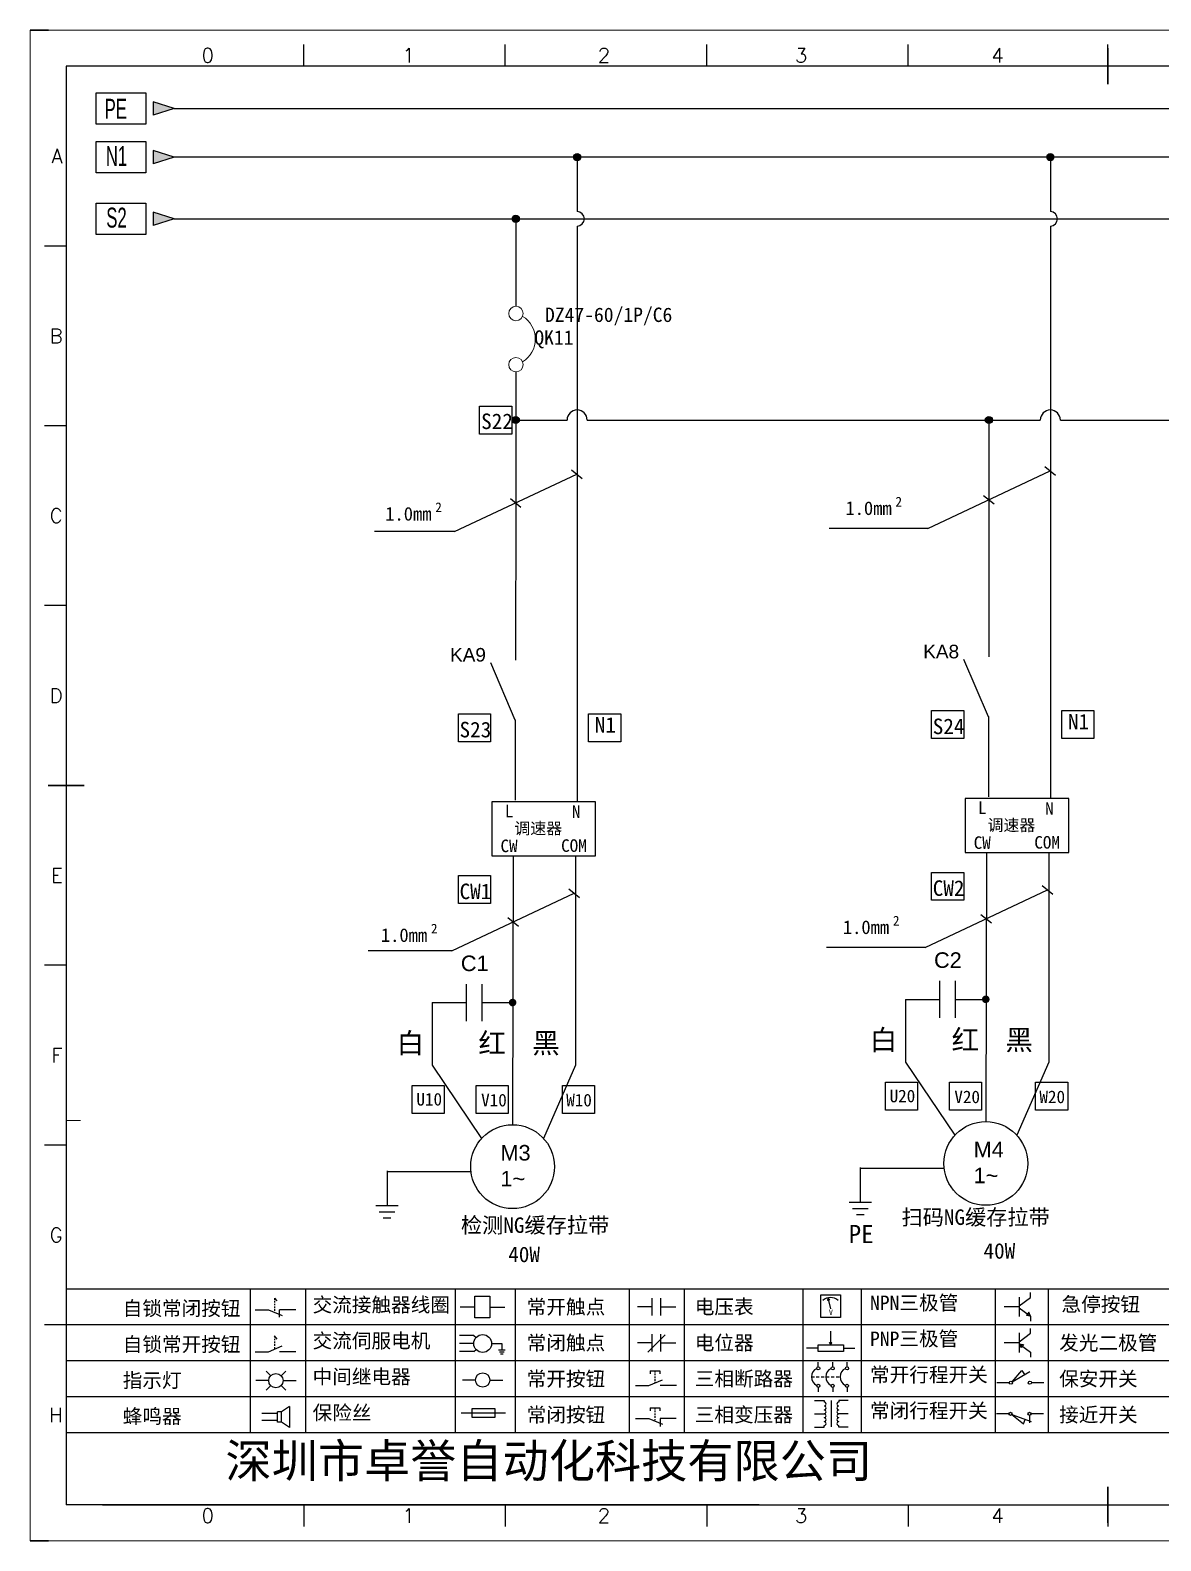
# Model space of a CAD drawing. Header units: millimetres. Extents: x -300 to 4128, y -106 to 2458.
# Drawn here: x 826.7 to 983.8, y 1904.7 to 2114.7 of the extents above; entities that cross this region are included whole.
import ezdxf
from ezdxf.enums import TextEntityAlignment as Align

# ---------------------------------------------------------------- set-up
doc = ezdxf.new("R2010")
doc.units = ezdxf.units.MM
for name, color, linetype in [('AE_BOR', 1, 'Continuous'), ('MISC', 2, 'Continuous'), ('主图', 7, 'Continuous')]:
    doc.layers.add(name, color=color, linetype=linetype)
doc.layers.add('元件', color=4, linetype='Continuous', lineweight=25)
doc.styles.get("Standard").update_dxf_attribs({"font": ''})
doc.styles.add('WD', font='romans.shx', dxfattribs={"width": 0.8, "bigfont": 'gbcbig.shx'})
doc.styles.add('样式 0', font='')
doc.styles.add('样式 8', font='arial.ttf', dxfattribs={"width": 0.6, "height": 2.5})
doc.styles.add('汉字', font='')
doc.styles.get('Standard').set_extended_font_data('SimSun')
doc.styles.get('样式 0').set_extended_font_data('KaiTi_GB2312')
doc.styles.get('汉字').set_extended_font_data('新宋体')

# ---------------------------------------------------------------- blocks, each defined once
blk = doc.blocks.new('*U4')
at = {"linetype": 'ByBlock'}
for p, q in [((-1909.23, -780.45), (-1909.23, -780.67)), ((-1909.23, -780.45), (-1908.92, -780.84)), ((-1909.23, -780.84), (-1909.23, -781.05)), ((-1911.92, -782.07), (-1910.06, -782.07)), ((-1910.06, -782.07), (-1908.18, -782.88)), ((-1909.23, -781.23), (-1909.23, -781.44)), ((-1909.23, -781.61), (-1909.23, -781.83)), ((-1909.23, -782), (-1909.23, -782.21)), ((-1909.23, -782.38), (-1909.23, -782.43)), ((-1908.52, -783.07), (-1908.52, -782.07)), ((-1906.25, -782.07), (-1908.52, -782.07))]:
    blk.add_line(p, q, dxfattribs=at)
blk = doc.blocks.new('*U6')
at = {"linetype": 'ByBlock'}
for p, q in [((-1908.88, -791.17), (-1909.23, -790.71)), ((-1909.23, -790.71), (-1909.23, -790.92)), ((-1909.23, -791.09), (-1909.23, -791.31)), ((-1909.23, -791.48), (-1909.23, -791.69)), ((-1911.92, -792.89), (-1910.06, -792.89)), ((-1910.06, -792.89), (-1908.18, -792.08)), ((-1909.23, -791.86), (-1909.23, -792.08)), ((-1909.23, -792.25), (-1909.23, -792.47)), ((-1906.25, -792.89), (-1908.52, -792.89))]:
    blk.add_line(p, q, dxfattribs=at)
blk = doc.blocks.new('蜂鸣器')
at = {"linetype": 'ByBlock'}
for p, q in [((-1907.17, -795.53), (-1908.25, -796.26)), ((-1907.17, -795.53), (-1907.17, -798.41)), ((-1908.8, -796.48), (-1911.01, -796.48)), ((-1908.8, -797.46), (-1911.01, -797.46)), ((-1908.25, -796.26), (-1908.8, -796.26)), ((-1908.8, -797.68), (-1908.8, -796.26)), ((-1908.25, -797.68), (-1908.8, -797.68)), ((-1908.25, -797.68), (-1908.25, -796.26)), ((-1907.17, -798.41), (-1908.25, -797.68))]:
    blk.add_line(p, q, dxfattribs=at)
blk = doc.blocks.new('指示灯')
at = {"linetype": 'ByBlock'}
for p, q in [((-1854.25, -776.92), (-1856.06, -776.92)), ((-1854.62, -775.59), (-1853.97, -776.23)), ((-1851.9, -775.59), (-1852.54, -776.23)), ((-1852.26, -776.92), (-1850.45, -776.92)), ((-1854.62, -778.25), (-1853.97, -777.61)), ((-1851.9, -778.25), (-1852.54, -777.61))]:
    blk.add_line(p, q, dxfattribs=at)
blk.add_circle((-1853.26, -776.92), 0.992, dxfattribs=at)
blk = doc.blocks.new('交流接触器线圈')
at = {"linetype": 'ByBlock'}
for p, q in [((-1880.82, -781.77), (-1882.87, -781.77)), ((-1878.72, -781.77), (-1876.67, -781.77))]:
    blk.add_line(p, q, dxfattribs=at)
blk.add_lwpolyline([(-1880.82, -780.28), (-1878.72, -780.28), (-1878.72, -783.26), (-1880.82, -783.26)], close=True, dxfattribs=at)
blk = doc.blocks.new('交流伺服电机')
at = {"linetype": 'ByBlock'}
for p, q in [((-1880.97, -785.75), (-1882.94, -785.75)), ((-1880.97, -786.85), (-1882.94, -786.85)), ((-1880.97, -785.75), (-1880.65, -786.03)), ((-1878.49, -786.85), (-1877.07, -786.85)), ((-1877.07, -786.85), (-1877.07, -787.72)), ((-1880.97, -787.94), (-1882.94, -787.94)), ((-1880.97, -787.94), (-1880.65, -787.67)), ((-1877.54, -787.72), (-1876.59, -787.72)), ((-1877.38, -788.01), (-1876.75, -788.01)), ((-1877.23, -788.29), (-1876.9, -788.29))]:
    blk.add_line(p, q, dxfattribs=at)
blk.add_circle((-1879.73, -786.85), 1.24, dxfattribs=at)
blk = doc.blocks.new('中间继电器')
at = {"linetype": 'ByBlock'}
for p, q in [((-1880.72, -791.92), (-1882.54, -791.92)), ((-1878.74, -791.92), (-1876.92, -791.92))]:
    blk.add_line(p, q, dxfattribs=at)
blk.add_circle((-1879.73, -791.92), 0.992, dxfattribs=at)
blk = doc.blocks.new('保险丝')
at = {"linetype": 'ByBlock'}
blk.add_line((-1882.72, -796.49), (-1876.55, -796.49), dxfattribs=at)
blk.add_lwpolyline([(-1881.2, -795.86), (-1878.06, -795.86), (-1878.06, -797.12), (-1881.2, -797.12)], close=True, dxfattribs=at)
blk = doc.blocks.new('常开按钮')
at = {"linetype": 'ByBlock'}
for p, q in [((-1910.06, -787.73), (-1908.18, -786.93)), ((-1909.9, -785.68), (-1908.56, -785.68)), ((-1909.9, -785.68), (-1909.9, -786.07)), ((-1909.23, -785.68), (-1909.23, -785.89)), ((-1909.23, -786.06), (-1909.23, -786.28)), ((-1909.23, -786.45), (-1909.23, -786.67)), ((-1909.23, -786.84), (-1909.23, -787.05)), ((-1909.23, -787.22), (-1909.23, -787.38)), ((-1908.56, -785.68), (-1908.56, -786.07)), ((-1911.92, -787.73), (-1910.06, -787.73)), ((-1906.25, -787.73), (-1908.52, -787.73))]:
    blk.add_line(p, q, dxfattribs=at)
blk = doc.blocks.new('常开触点')
at = {"linetype": 'ByBlock'}
for p, q in [((-1853.82, -782.99), (-1853.82, -780.56)), ((-1852.6, -782.99), (-1852.6, -780.56)), ((-1853.82, -781.77), (-1855.88, -781.77)), ((-1852.6, -781.77), (-1850.55, -781.77))]:
    blk.add_line(p, q, dxfattribs=at)
blk = doc.blocks.new('常闭触点')
at = {"linetype": 'ByBlock'}
for p, q in [((-1853.82, -786.77), (-1855.88, -786.77)), ((-1852.01, -785.66), (-1854.43, -788.1)), ((-1853.82, -787.99), (-1853.82, -785.56)), ((-1852.6, -787.99), (-1852.6, -785.56)), ((-1852.6, -786.77), (-1850.55, -786.77))]:
    blk.add_line(p, q, dxfattribs=at)
blk = doc.blocks.new('常闭按钮')
at = {"linetype": 'ByBlock'}
for p, q in [((-1854.11, -790.83), (-1852.77, -790.83)), ((-1854.11, -790.83), (-1854.11, -791.22)), ((-1853.44, -790.83), (-1853.44, -791.04)), ((-1853.44, -791.21), (-1853.44, -791.43)), ((-1853.44, -791.6), (-1853.44, -791.82)), ((-1852.77, -790.83), (-1852.77, -791.22)), ((-1856.13, -792.28), (-1854.28, -792.28)), ((-1854.28, -792.28), (-1852.4, -793.09)), ((-1853.44, -791.99), (-1853.44, -792.2)), ((-1853.44, -792.37), (-1853.44, -792.53)), ((-1850.47, -792.28), (-1852.73, -792.28)), ((-1852.73, -792.28), (-1852.73, -793.43))]:
    blk.add_line(p, q, dxfattribs=at)
blk = doc.blocks.new('电压表')
at = {"linetype": 'ByBlock'}
for p, q in [((-1814.84, -780.75), (-1814.91, -781.13)), ((-1814.6, -781.05), (-1814.91, -781.13)), ((-1814.84, -780.75), (-1814.46, -782.26)), ((-1814.84, -780.75), (-1814.6, -781.05))]:
    blk.add_line(p, q, dxfattribs=at)
blk.add_lwpolyline([(-1815.84, -780.34), (-1813.07, -780.34), (-1813.07, -783.49), (-1815.84, -783.49)], close=True, dxfattribs=at)
blk.add_arc((-1814.46, -782.26), 1.56, 46.8313, 133.1687, dxfattribs=at)
at = {"linetype": 'ByBlock', "insert": (-1814.7, -782.39), "char_height": 0.75, "width": 0.6768, "attachment_point": 1}
blk.add_mtext('V', dxfattribs=at)
blk = doc.blocks.new('电位器')
at = {"linetype": 'ByBlock'}
for p, q in [((-1814.45, -787.3), (-1814.45, -785.39)), ((-1814.45, -787.3), (-1814.62, -786.96)), ((-1814.62, -786.96), (-1814.27, -786.96)), ((-1814.45, -787.3), (-1814.27, -786.96)), ((-1816.21, -787.75), (-1817.79, -787.75)), ((-1812.68, -787.75), (-1811.1, -787.75))]:
    blk.add_line(p, q, dxfattribs=at)
blk.add_lwpolyline([(-1816.21, -787.3), (-1812.68, -787.3), (-1812.68, -788.2), (-1816.21, -788.2)], close=True, dxfattribs=at)
blk = doc.blocks.new('三相断路器')
at = {"linetype": 'ByBlock'}
for p, q in [((-1816.17, -790.33), (-1816.17, -789.7)), ((-1814.17, -790.33), (-1814.17, -789.7)), ((-1812.18, -790.33), (-1812.18, -789.7)), ((-1817.14, -791.74), (-1816.72, -791.74)), ((-1816.45, -791.74), (-1816.03, -791.74)), ((-1816.17, -793.19), (-1816.17, -793.83)), ((-1815.76, -791.74), (-1815.34, -791.74)), ((-1815.07, -791.74), (-1814.65, -791.74)), ((-1814.38, -791.74), (-1813.96, -791.74)), ((-1814.17, -793.19), (-1814.17, -793.83)), ((-1813.69, -791.74), (-1813.27, -791.74)), ((-1812.18, -793.19), (-1812.18, -793.83))]:
    blk.add_line(p, q, dxfattribs=at)
for centre in [(-1816.17, -790.55), (-1814.17, -790.55), (-1812.18, -790.55), (-1816.17, -792.98), (-1814.17, -792.98), (-1812.18, -792.98)]:
    blk.add_circle(centre, 0.219, dxfattribs=at)
for centre in [(-1815.81, -791.74), (-1813.82, -791.74), (-1811.83, -791.74)]:
    blk.add_arc(centre, 1.32, 115.5791, 244.4209, dxfattribs=at)
blk = doc.blocks.new('三相变压器')
at = {"linetype": 'ByBlock'}
for p, q in [((-1816.69, -795.03), (-1815.37, -795.03)), ((-1815.37, -795.03), (-1815.37, -795.24)), ((-1814.34, -798.7), (-1814.34, -795.04)), ((-1812, -795.03), (-1813.32, -795.03)), ((-1813.32, -795.03), (-1813.32, -795.24)), ((-1816.69, -796.87), (-1815.37, -796.87)), ((-1812, -796.87), (-1813.32, -796.87)), ((-1816.69, -798.71), (-1815.37, -798.71)), ((-1815.37, -798.71), (-1815.37, -798.5)), ((-1813.32, -798.71), (-1813.32, -798.5)), ((-1812, -798.71), (-1813.32, -798.71))]:
    blk.add_line(p, q, dxfattribs=at)
for centre, start, end in [((-1815.37, -795.51), 270, 90), ((-1815.37, -796.06), 270, 90), ((-1813.32, -795.51), 90, 270), ((-1813.32, -796.06), 90, 270), ((-1815.37, -796.6), 270, 90), ((-1815.37, -797.14), 270, 90), ((-1815.37, -797.68), 270, 90), ((-1815.37, -798.23), 270, 90), ((-1813.32, -796.6), 90, 270), ((-1813.32, -797.14), 90, 270), ((-1813.32, -797.68), 90, 270), ((-1813.32, -798.23), 90, 270)]:
    blk.add_arc(centre, 0.271, start, end, dxfattribs=at)
blk = doc.blocks.new('NPN三极管')
at = {"linetype": 'ByBlock'}
for p, q in [((-1785.73, -780.61), (-1785.73, -783.32)), ((-1785.73, -781.82), (-1784.15, -780.66)), ((-1784.15, -780.66), (-1784.15, -779.98)), ((-1785.73, -781.97), (-1787.81, -781.97)), ((-1785.73, -782.11), (-1784.15, -783.27)), ((-1784.41, -782.73), (-1784.74, -783.18)), ((-1784.15, -783.27), (-1784.74, -783.18)), ((-1784.15, -783.27), (-1784.41, -782.73)), ((-1784.15, -783.27), (-1784.15, -783.96))]:
    blk.add_line(p, q, dxfattribs=at)
blk = doc.blocks.new('PNP三极管')
at = {"linetype": 'ByBlock'}
for p, q in [((-1784.9, -785.38), (-1784.9, -788.09)), ((-1783.32, -785.43), (-1783.32, -784.75)), ((-1784.9, -786.74), (-1786.98, -786.74)), ((-1784.9, -786.59), (-1783.32, -785.43)), ((-1784.9, -786.88), (-1783.32, -788.04)), ((-1784.9, -786.88), (-1784.31, -786.97)), ((-1784.9, -786.88), (-1784.64, -787.42)), ((-1784.31, -786.97), (-1784.64, -787.42)), ((-1783.32, -788.04), (-1783.32, -788.73))]:
    blk.add_line(p, q, dxfattribs=at)
blk = doc.blocks.new('常开行程开关')
at = {"linetype": 'ByBlock'}
for p, q in [((-1785.89, -792.17), (-1784.52, -790.62)), ((-1785.89, -792.17), (-1783.43, -790.72)), ((-1784.52, -790.62), (-1784.19, -791.17)), ((-1786.29, -792.3), (-1788.01, -792.3)), ((-1781.48, -792.3), (-1783.21, -792.3))]:
    blk.add_line(p, q, dxfattribs=at)
for centre in [(-1786.07, -792.3), (-1783.42, -792.3)]:
    blk.add_circle(centre, 0.219, dxfattribs=at)
blk = doc.blocks.new('常闭行程开关')
at = {"linetype": 'ByBlock'}
for p, q in [((-1786.34, -796.62), (-1788.07, -796.62)), ((-1785.93, -796.72), (-1783.25, -797.7)), ((-1785.93, -796.72), (-1784.3, -798)), ((-1784.3, -798), (-1784.08, -797.4)), ((-1783.48, -796.84), (-1783.48, -797.85)), ((-1781.54, -796.62), (-1783.26, -796.62))]:
    blk.add_line(p, q, dxfattribs=at)
for centre in [(-1786.12, -796.62), (-1783.48, -796.62)]:
    blk.add_circle(centre, 0.219, dxfattribs=at)
blk = doc.blocks.new('电控横A4')
at = {"color": 7}
for p, q in [((292, -5), (5, -5)), ((5, -5), (5, -205)), ((10.03, -205), (289.53, -205)), ((130.8, -205), (190.75, -205))]:
    blk.add_line(p, q, dxfattribs=at)
at = {"color": 7, "lineweight": 9, "ltscale": 0.1}
for p, q in [((5, -151.57), (7, -151.57)), ((101.34, -205), (130.8, -205)), ((129.44, -205), (129.44, -205)), ((129.44, -205), (129.44, -205)), ((129.44, -205), (129.44, -205)), ((129.44, -205), (129.44, -205))]:
    blk.add_line(p, q, dxfattribs=at)
at = {"color": 7, "linetype": 'ByBlock'}
for p, q in [((292, -175), (5, -175)), ((292, -180), (5, -180)), ((292, -185), (5, -185)), ((292, -190), (5, -190)), ((292, -195), (5, -195))]:
    blk.add_line(p, q, dxfattribs=at)
at = {"color": 7, "lineweight": -2}
for p, q in [((30.58, -175), (30.58, -195)), ((38.26, -175), (38.26, -195)), ((59.05, -175), (59.05, -195)), ((67.4, -175), (67.4, -195)), ((83.26, -175), (83.26, -195)), ((90.91, -175), (90.91, -195)), ((107.4, -175), (107.4, -195)), ((115.5, -175), (115.5, -195)), ((134.12, -175), (134.12, -195)), ((141.48, -175), (141.48, -195))]:
    blk.add_line(p, q, dxfattribs=at)
at = {"color": 7, "ltscale": 2}
blk.add_line((101.34, -205), (5, -205), dxfattribs=at)
at = {"layer": 'AE_BOR', "color": 7, "lineweight": 30}
for p, q in [((2.53, 0), (0, 0)), ((149.78, -7.5), (149.78, -2.5)), ((2.5, -105), (7.5, -105)), ((149.78, -202.5), (149.78, -207.5)), ((149.78, -205), (149.78, -207.5)), ((0, -210), (2.53, -210))]:
    blk.add_line(p, q, dxfattribs=at)
at = {"layer": 'AE_BOR', "color": 7, "lineweight": 15}
for p, q in [((0, 0), (297, 0)), ((0, -210), (0, 0)), ((297, -210), (0, -210))]:
    blk.add_line(p, q, dxfattribs=at)
at = {"layer": 'AE_BOR', "color": 7}
for p, q in [((38.03, -5), (38.03, -2)), ((66.03, -5), (66.03, -2)), ((94.03, -5), (94.03, -2)), ((122.03, -5), (122.03, -2)), ((149.78, -5), (149.78, -2)), ((5, -30), (2, -30)), ((5, -55), (2, -55)), ((5, -80), (2, -80)), ((5, -130), (2, -130)), ((5, -155), (2, -155)), ((5, -180), (2, -180)), ((38.03, -205), (38.03, -208)), ((66.03, -205), (66.03, -208)), ((94.03, -205), (94.03, -208)), ((122.03, -205), (122.03, -208)), ((149.78, -205), (149.78, -208))]:
    blk.add_line(p, q, dxfattribs=at)
at = {"color": 7, "linetype": 'ByBlock'}
for name, p in [('*U4', (1943.19, 604.18)), ('交流接触器线圈', (1942.62, 604.27)), ('常开触点', (1940.27, 604.3)), ('电压表', (1925.71, 604.52)), ('NPN三极管', (1923.2, 604.5)), ('PNP三极管', (1922.37, 604.27)), ('*U6', (1943.19, 609.18)), ('交流伺服电机', (1942.62, 604.27)), ('常闭触点', (1940.27, 604.3)), ('电位器', (1925.71, 604.52)), ('指示灯', (1887.41, 589.18)), ('中间继电器', (1942.62, 604.27)), ('常开按钮', (1996.06, 599.3)), ('三相断路器', (1925.71, 604.52)), ('常开行程开关', (1922.37, 604.27)), ('三相变压器', (1925.71, 604.52)), ('蜂鸣器', (1943.19, 604.18)), ('保险丝', (1942.62, 604.27)), ('常闭按钮', (1940.27, 599.3)), ('常闭行程开关', (1922.37, 604.27))]:
    blk.add_blockref(name, p, dxfattribs=at)
at = {"color": 7, "char_height": 2, "attachment_point": 1, "style": '汉字'}
for s, insert in [('{\\fKaiTi_GB2312|b0|i0|c134|p49;自锁常闭按钮}', (12.86, -176.69)), ('{\\fKaiTi_GB2312|b0|i0|c134|p49;交流接触器线圈}', (39.25, -176.19)), ('{\\fKaiTi_GB2312|b0|i0|c134|p49;常开触点}', (69.01, -176.48)), ('{\\fKaiTi_GB2312|b0|i0|c134|p49;电压表}', (92.37, -176.47)), ('{\\fKaiTi_GB2312|b0|i0|c134|p49;NPN三极管}', (116.73, -175.91)), ('{\\fKaiTi_GB2312|b0|i0|c134|p49;急停按钮}', (143.35, -176.12)), ('{\\fKaiTi_GB2312|b0|i0|c134|p49;自锁常开按钮}', (12.86, -181.69)), ('{\\fKaiTi_GB2312|b0|i0|c134|p49;交流伺服电机}', (39.25, -181.19)), ('{\\fKaiTi_GB2312|b0|i0|c134|p49;常闭触点}', (69.01, -181.48)), ('{\\fKaiTi_GB2312|b0|i0|c134|p49;电位器}', (92.37, -181.47)), ('{\\fKaiTi_GB2312|b0|i0|c134|p49;PNP三极管}', (116.73, -180.91)), ('{\\fKaiTi_GB2312|b0|i0|c134|p49;发光二极管}', (143.02, -181.48)), ('{\\fKaiTi_GB2312|b0|i0|c134|p49;指示灯}', (12.86, -186.69)), ('{\\fKaiTi_GB2312|b0|i0|c134|p49;中间继电器}', (39.25, -186.19)), ('{\\fKaiTi_GB2312|b0|i0|c134|p49;常开按钮}', (69.01, -186.48)), ('{\\fKaiTi_GB2312|b0|i0|c134|p49;三相断路器}', (92.37, -186.47)), ('{\\fKaiTi_GB2312|b0|i0|c134|p49;常开行程开关}', (116.73, -185.91)), ('{\\fKaiTi_GB2312|b0|i0|c134|p49;保安开关}', (143.02, -186.48)), ('{\\fKaiTi_GB2312|b0|i0|c134|p49;保险丝}', (39.25, -191.19)), ('{\\fKaiTi_GB2312|b0|i0|c134|p49;常闭行程开关}', (116.73, -190.91)), ('{\\fKaiTi_GB2312|b0|i0|c134|p49;蜂鸣器}', (12.86, -191.69)), ('{\\fKaiTi_GB2312|b0|i0|c134|p49;常闭按钮}', (69.01, -191.48)), ('{\\fKaiTi_GB2312|b0|i0|c134|p49;三相变压器}', (92.37, -191.47)), ('{\\fKaiTi_GB2312|b0|i0|c134|p49;接近开关}', (143.02, -191.48))]:
    blk.add_mtext(s, dxfattribs=dict(at, insert=insert))
at = {"color": 7, "lineweight": -2, "insert": (27.14, -196.53), "char_height": 4.7064, "width": 96.1138, "attachment_point": 1}
blk.add_mtext('深圳市卓誉自动化科技有限公司', dxfattribs=at)
at = {"layer": 'AE_BOR', "color": 7, "style": 'WD'}
for s, p in [('0', (24.67, -4.5)), ('1', (52.6, -4.5)), ('2', (79.75, -4.5)), ('3', (107.15, -4.5)), ('4', (134.45, -4.5)), ('0', (24.67, -207.5)), ('1', (52.6, -207.5)), ('2', (79.75, -207.5)), ('3', (107.15, -207.5)), ('4', (134.45, -207.5))]:
    blk.add_text(s, height=2, dxfattribs=at).set_placement(p, align=Align.CENTER)
for s, p in [('A', (4.5, -17.5)), ('B', (4.5, -42.5)), ('C', (4.5, -67.5)), ('D', (4.5, -92.5)), ('E', (4.5, -117.5)), ('F', (4.5, -142.5)), ('G', (4.5, -167.5)), ('H', (4.5, -192.5))]:
    blk.add_text(s, height=2, dxfattribs=at).set_placement(p, align=Align.MIDDLE_RIGHT)

msp = doc.modelspace()

# ---------------------------------------------------------------- hatches: boundary and pattern name
for points in [[(843.78, 2097.953), (846.699, 2097.017), (843.78, 2096.082)], [(843.78, 2089.387), (846.699, 2088.452), (843.78, 2087.516)]]:
    msp.add_hatch(color=7).paths.add_polyline_path(points)
at = {"lineweight": -2}
h = msp.add_hatch(color=7, dxfattribs=at)
edge = h.paths.add_edge_path()
edge.add_arc((902.709, 2097.021), 0.5, 0, 360)
h = msp.add_hatch(color=7, dxfattribs=at)
edge = h.paths.add_edge_path()
edge.add_arc((968.481, 2097.021), 0.5, 0, 360)
h = msp.add_hatch(color=7, dxfattribs=at)
edge = h.paths.add_edge_path()
edge.add_arc((894.173, 2088.456), 0.5, 0, 360)
h = msp.add_hatch(color=7, dxfattribs=at)
edge = h.paths.add_edge_path()
edge.add_arc((894.168, 2060.486), 0.5, 0, 360)
h = msp.add_hatch(color=7, dxfattribs=at)
edge = h.paths.add_edge_path()
edge.add_arc((959.939, 2060.486), 0.5, 0, 360)
at = {"layer": 'MISC'}
msp.add_hatch(color=7, dxfattribs=at).paths.add_polyline_path([(843.78, 2104.717), (846.699, 2103.782), (843.78, 2102.847)])

# ---------------------------------------------------------------- linework, layer by layer
at = {"color": 7}
for p, q in [((846.699, 2097.017), (843.78, 2097.953)), ((843.78, 2097.953), (843.78, 2096.082)), ((846.699, 2097.017), (843.78, 2096.082)), ((1096.441, 2097.021), (846.699, 2097.017)), ((846.699, 2088.452), (843.78, 2089.387)), ((843.78, 2089.387), (843.78, 2087.516)), ((846.699, 2088.452), (843.78, 2087.516)), ((846.699, 2088.452), (1096.441, 2088.456)), ((894.173, 2088.456), (894.171, 2076.293)), ((894.169, 2067.185), (894.165, 2049.263)), ((894.168, 2060.486), (901.315, 2060.486)), ((904.104, 2060.486), (967.087, 2060.486)), ((959.939, 2060.486), (959.937, 2049.714)), ((969.875, 2060.486), (1016.37, 2060.486))]:
    msp.add_line(p, q, dxfattribs=at)
at = {"color": 7, "linetype": 'ByBlock', "lineweight": -2}
for p, q in [((902.709, 2097.021), (902.709, 2089.456)), ((968.481, 2097.021), (968.481, 2089.456)), ((902.709, 2087.456), (902.709, 2007.42)), ((968.481, 2087.456), (968.481, 2007.871)), ((902.499, 1999.909), (902.499, 1970.784)), ((968.271, 2000.359), (968.271, 1971.234))]:
    msp.add_line(p, q, dxfattribs=at)
at = {"color": 7, "lineweight": -2}
for p, q in [((959.937, 2049.714), (959.935, 2027.556)), ((894.165, 2049.263), (894.164, 2027.106)), ((894.105, 2018.81), (894.105, 2007.631)), ((959.877, 2019.261), (959.877, 2008.082)), ((893.821, 1999.909), (893.737, 1962.511)), ((959.592, 2000.359), (959.509, 1962.962)), ((876.288, 1956.121), (876.288, 1951.233)), ((876.306, 1956.009), (888.007, 1956.009)), ((942.059, 1956.572), (942.059, 1951.684)), ((942.077, 1956.46), (953.779, 1956.46))]:
    msp.add_line(p, q, dxfattribs=at)
at = {"color": 7, "lineweight": -3}
for points in [[(835.833, 2105.962), (842.774, 2105.962), (842.774, 2101.61), (835.833, 2101.61)], [(835.833, 2099.194), (842.774, 2099.194), (842.774, 2094.841), (835.833, 2094.841)], [(835.833, 2090.628), (842.774, 2090.628), (842.774, 2086.275), (835.833, 2086.275)]]:
    msp.add_lwpolyline(points, close=True, dxfattribs=at)
at = {"color": 7, "ltscale": 2}
for points in [[(889.145, 2062.401), (893.609, 2062.401), (893.609, 2058.515), (889.145, 2058.515)], [(886.207, 2019.637), (890.671, 2019.637), (890.671, 2015.751), (886.207, 2015.751)], [(904.309, 2019.637), (908.773, 2019.637), (908.773, 2015.751), (904.309, 2015.751)], [(951.979, 2020.088), (956.442, 2020.088), (956.442, 2016.202), (951.979, 2016.202)], [(970.081, 2020.088), (974.544, 2020.088), (974.544, 2016.202), (970.081, 2016.202)], [(886.207, 1997.149), (890.671, 1997.149), (890.671, 1993.263), (886.207, 1993.263)], [(951.979, 1997.6), (956.442, 1997.6), (956.442, 1993.713), (951.979, 1993.713)], [(879.785, 1967.971), (884.249, 1967.971), (884.249, 1964.085), (879.785, 1964.085)], [(888.673, 1967.971), (893.136, 1967.971), (893.136, 1964.085), (888.673, 1964.085)], [(900.655, 1967.971), (905.119, 1967.971), (905.119, 1964.085), (900.655, 1964.085)], [(945.557, 1968.422), (950.02, 1968.422), (950.02, 1964.536), (945.557, 1964.536)], [(954.444, 1968.422), (958.908, 1968.422), (958.908, 1964.536), (954.444, 1964.536)], [(966.427, 1968.422), (970.891, 1968.422), (970.891, 1964.536), (966.427, 1964.536)]]:
    msp.add_lwpolyline(points, close=True, dxfattribs=at)
at = {"color": 7, "lineweight": -2}
for points in [[(956.631, 2007.873), (956.631, 2000.359), (971.043, 2000.359), (971.043, 2007.873)], [(890.859, 2007.423), (890.859, 1999.909), (905.272, 1999.909), (905.272, 2007.423)]]:
    msp.add_lwpolyline(points, close=True, dxfattribs=at)
at = {"color": 7, "const_width": 0.526}
for points in [[(959.772, 1979.954, -1), (959.245, 1979.954, -1)], [(894, 1979.503, -1), (893.474, 1979.503, -1)]]:
    msp.add_lwpolyline(points, format="xyb", close=True, dxfattribs=at)
at = {"color": 7, "lineweight": -2}
for centre in [(902.709, 2097.021), (968.481, 2097.021), (894.173, 2088.456), (894.168, 2060.486), (959.939, 2060.486)]:
    msp.add_circle(centre, 0.5, dxfattribs=at)
at = {"color": 7, "lineweight": 0}
for centre in [(894.199, 2075.294), (894.199, 2068.185)]:
    msp.add_circle(centre, 1, dxfattribs=at)
at = {"color": 7}
for centre in [(893.737, 1956.686), (959.509, 1957.137)]:
    msp.add_circle(centre, 5.825, dxfattribs=at)
at = {"color": 7, "lineweight": -2}
for centre in [(902.709, 2088.456), (968.481, 2088.456)]:
    msp.add_arc(centre, 1, 270, 90, dxfattribs=at)
at = {"color": 7, "lineweight": 0}
msp.add_arc((893.206, 2071.739), 3.691, 301.18201, 58.81799, dxfattribs=at)
at = {"color": 7, "ltscale": 2}
for centre in [(902.709, 2060.486), (968.481, 2060.486)]:
    msp.add_arc(centre, 1.394, 0, 180, dxfattribs=at)
at = {"layer": 'MISC', "color": 7}
for p, q in [((846.699, 2103.782), (843.78, 2104.717)), ((843.78, 2104.717), (843.78, 2102.847)), ((846.699, 2103.782), (843.78, 2102.847)), ((846.699, 2103.782), (1096.441, 2103.786))]:
    msp.add_line(p, q, dxfattribs=at)
at = {"layer": '主图', "color": 7, "linetype": 'ByBlock'}
for p, q in [((967.7, 2054.005), (969.178, 2052.815)), ((885.661, 2044.965), (902.668, 2052.959)), ((901.929, 2053.554), (903.406, 2052.364)), ((951.433, 2045.416), (968.439, 2053.41)), ((959.197, 2050.008), (960.675, 2048.818)), ((893.426, 2049.557), (894.903, 2048.367)), ((951.433, 2045.416), (937.747, 2045.416)), ((885.661, 2044.965), (874.534, 2044.965)), ((901.572, 1995.302), (903.05, 1994.112)), ((951.076, 1987.164), (968.082, 1995.158)), ((967.344, 1995.753), (968.821, 1994.563)), ((885.305, 1986.713), (902.311, 1994.707)), ((893.069, 1991.305), (894.547, 1990.115)), ((958.84, 1991.756), (960.318, 1990.566)), ((885.305, 1986.713), (873.658, 1986.713)), ((951.076, 1987.164), (937.39, 1987.164))]:
    msp.add_line(p, q, dxfattribs=at)
at = {"layer": '主图', "color": 7}
for p, q in [((894.107, 2018.774), (890.699, 2026.747)), ((959.879, 2019.224), (956.47, 2027.198)), ((953.109, 1977.374), (953.109, 1982.513)), ((955.283, 1977.374), (955.283, 1982.513)), ((887.337, 1976.924), (887.337, 1982.063)), ((889.511, 1976.924), (889.511, 1982.063)), ((882.557, 1979.493), (887.337, 1979.493)), ((882.557, 1979.493), (882.557, 1970.784)), ((889.511, 1979.493), (893.737, 1979.493)), ((948.329, 1979.944), (953.109, 1979.944)), ((948.329, 1979.944), (948.329, 1971.234)), ((955.283, 1979.944), (959.509, 1979.944)), ((882.557, 1970.784), (889.435, 1960.614)), ((902.499, 1970.784), (898.039, 1960.614)), ((948.329, 1971.234), (955.207, 1961.064)), ((968.271, 1971.234), (963.81, 1961.064))]:
    msp.add_line(p, q, dxfattribs=at)
at = {"layer": '元件', "color": 7}
for p, q in [((877.837, 1951.233), (874.739, 1951.233)), ((943.608, 1951.684), (940.51, 1951.684)), ((877.372, 1950.382), (875.204, 1950.382)), ((876.815, 1949.53), (875.76, 1949.53)), ((943.143, 1950.832), (940.976, 1950.832)), ((942.587, 1949.981), (941.532, 1949.981))]:
    msp.add_line(p, q, dxfattribs=at)

# ---------------------------------------------------------------- block references
msp.add_blockref('电控横A4', (826.689, 2114.677))

# ---------------------------------------------------------------- texts
at = {"color": 7, "style": '汉字'}
msp.add_text('QK11', height=2, dxfattribs=at).set_placement((899.478, 2071.949), align=Align.MIDDLE_CENTER)
at = {"color": 7}
for p in [(876.038, 2046.506), (940.001, 2047.285), (939.645, 1989.033), (875.432, 1987.934)]:
    msp.add_text('1.0mm', height=1.89, dxfattribs=at).set_placement(p)
at = {"color": 7, "char_height": 2.772, "width": 4.96666, "attachment_point": 1, "style": '样式 8'}
for s, insert in [('N1', (837.197, 2098.572)), ('S2', (837.26, 2090.009))]:
    msp.add_mtext(s, dxfattribs=dict(at, insert=insert))
at = {"color": 7, "lineweight": -2, "attachment_point": 1}
for s, insert, char_height, width in [('{\\C256;S22}', (889.367, 2061.388), 2.16, 6.57903), ('S23', (886.366, 2018.528), 2.16, 6.57903), ('N1', (905.158, 2019.186), 2.16, 6.57903), ('S24', (952.137, 2018.979), 2.16, 6.57903), ('N1', (970.93, 2019.636), 2.16, 6.57903), ('{调速器}', (893.983, 2004.533), 1.62, 7.06375), ('{调速器}', (959.754, 2004.984), 1.62, 7.06375), ('CW1', (886.366, 1996.04), 2.16, 6.57903), ('CW2', (952.137, 1996.491), 2.16, 6.57903), ('扫码NG缓存拉带', (947.79, 1950.748), 2.16, 24.24945), ('检测NG缓存拉带', (886.554, 1949.638), 2.16, 24.24945), ('{PE}', (940.456, 1948.597), 2.5415, 5.69717), ('40W', (893.132, 1945.571), 2.16, 4.73578), ('40W', (959.194, 1946.059), 2.16, 4.73578)]:
    msp.add_mtext(s, dxfattribs=dict(at, insert=insert, char_height=char_height, width=width))
at = {"color": 7, "attachment_point": 1}
for s, insert, char_height, width in [('2', (946.953, 2049.809), 1.35, 2.39904), ('2', (882.989, 2049.03), 1.35, 2.39904), ('{\\fArial|b0|i0|c0|p32;K\\fArial|b0|i0|c238|p32;A\\fArial|b0|i0|c0|p32;9}', (885.04, 2028.794), 1.89, 3.40278), ('{\\fArial|b0|i0|c0|p32;K\\fArial|b0|i0|c238|p32;A\\fArial|b0|i0|c0|p32;8}', (950.811, 2029.245), 1.89, 3.40278), ('2', (946.596, 1991.557), 1.35, 2.39904), ('2', (882.383, 1990.458), 1.35, 2.39904), ('{\\fArial|b0|i0|c0|p32;C1}', (886.543, 1986.033), 2.15991, 3.40278), ('{\\fArial|b0|i0|c0|p32;C\\fArial|b0|i0|c238|p32;2}', (952.315, 1986.484), 2.15991, 3.40278), ('白', (943.383, 1975.716), 2.808, 3.40278), ('红', (954.753, 1975.716), 2.808, 3.40278), ('白', (877.611, 1975.265), 2.808, 3.40278), ('红', (888.982, 1975.265), 2.808, 3.40278), ('黑', (896.456, 1975.265), 2.808, 3.40278), ('黑', (962.228, 1975.716), 2.808, 3.40278), ('{\\fArial|b0|i0|c0|p32;M3\\P1~}', (892.049, 1959.701), 2.15991, 7.74271), ('{\\fArial|b0|i0|c0|p32;M4\\P1~}', (957.82, 1960.152), 2.15991, 7.74271)]:
    msp.add_mtext(s, dxfattribs=dict(at, insert=insert, char_height=char_height, width=width))
at = {"layer": 'MISC', "color": 7, "attachment_point": 1}
for s, insert, char_height, width, style in [('PE', (837.033, 2105.137), 2.772, 4.96666, '样式 8'), ('{\\fSimSun|b0|i0|c134|p2;DZ47-60/1P/C6}', (898.248, 2076.117), 2, 9.98661, '样式 0')]:
    msp.add_mtext(s, dxfattribs=dict(at, insert=insert, char_height=char_height, width=width, style=style))
at = {"layer": '元件', "color": 7}
for s, height, p in [('L', 1.746, (892.659, 2005.262)), ('N', 1.746, (901.983, 2005.162)), ('L', 1.746, (958.431, 2005.713)), ('N', 1.746, (967.755, 2005.612)), ('CW', 1.7464, (892.056, 2000.41)), ('COM', 1.7464, (900.482, 2000.45)), ('CW', 1.7464, (957.827, 2000.861)), ('COM', 1.7464, (966.253, 2000.901)), ('U10', 1.7464, (880.37, 1965.189)), ('V10', 1.7464, (889.366, 1965.066)), ('W10', 1.7464, (901.191, 1965.066)), ('U20', 1.7464, (946.141, 1965.64)), ('V20', 1.7464, (955.137, 1965.517)), ('W20', 1.7464, (966.963, 1965.517))]:
    msp.add_text(s, height=height, dxfattribs=at).set_placement(p)

doc.saveas('drawing.dxf')
